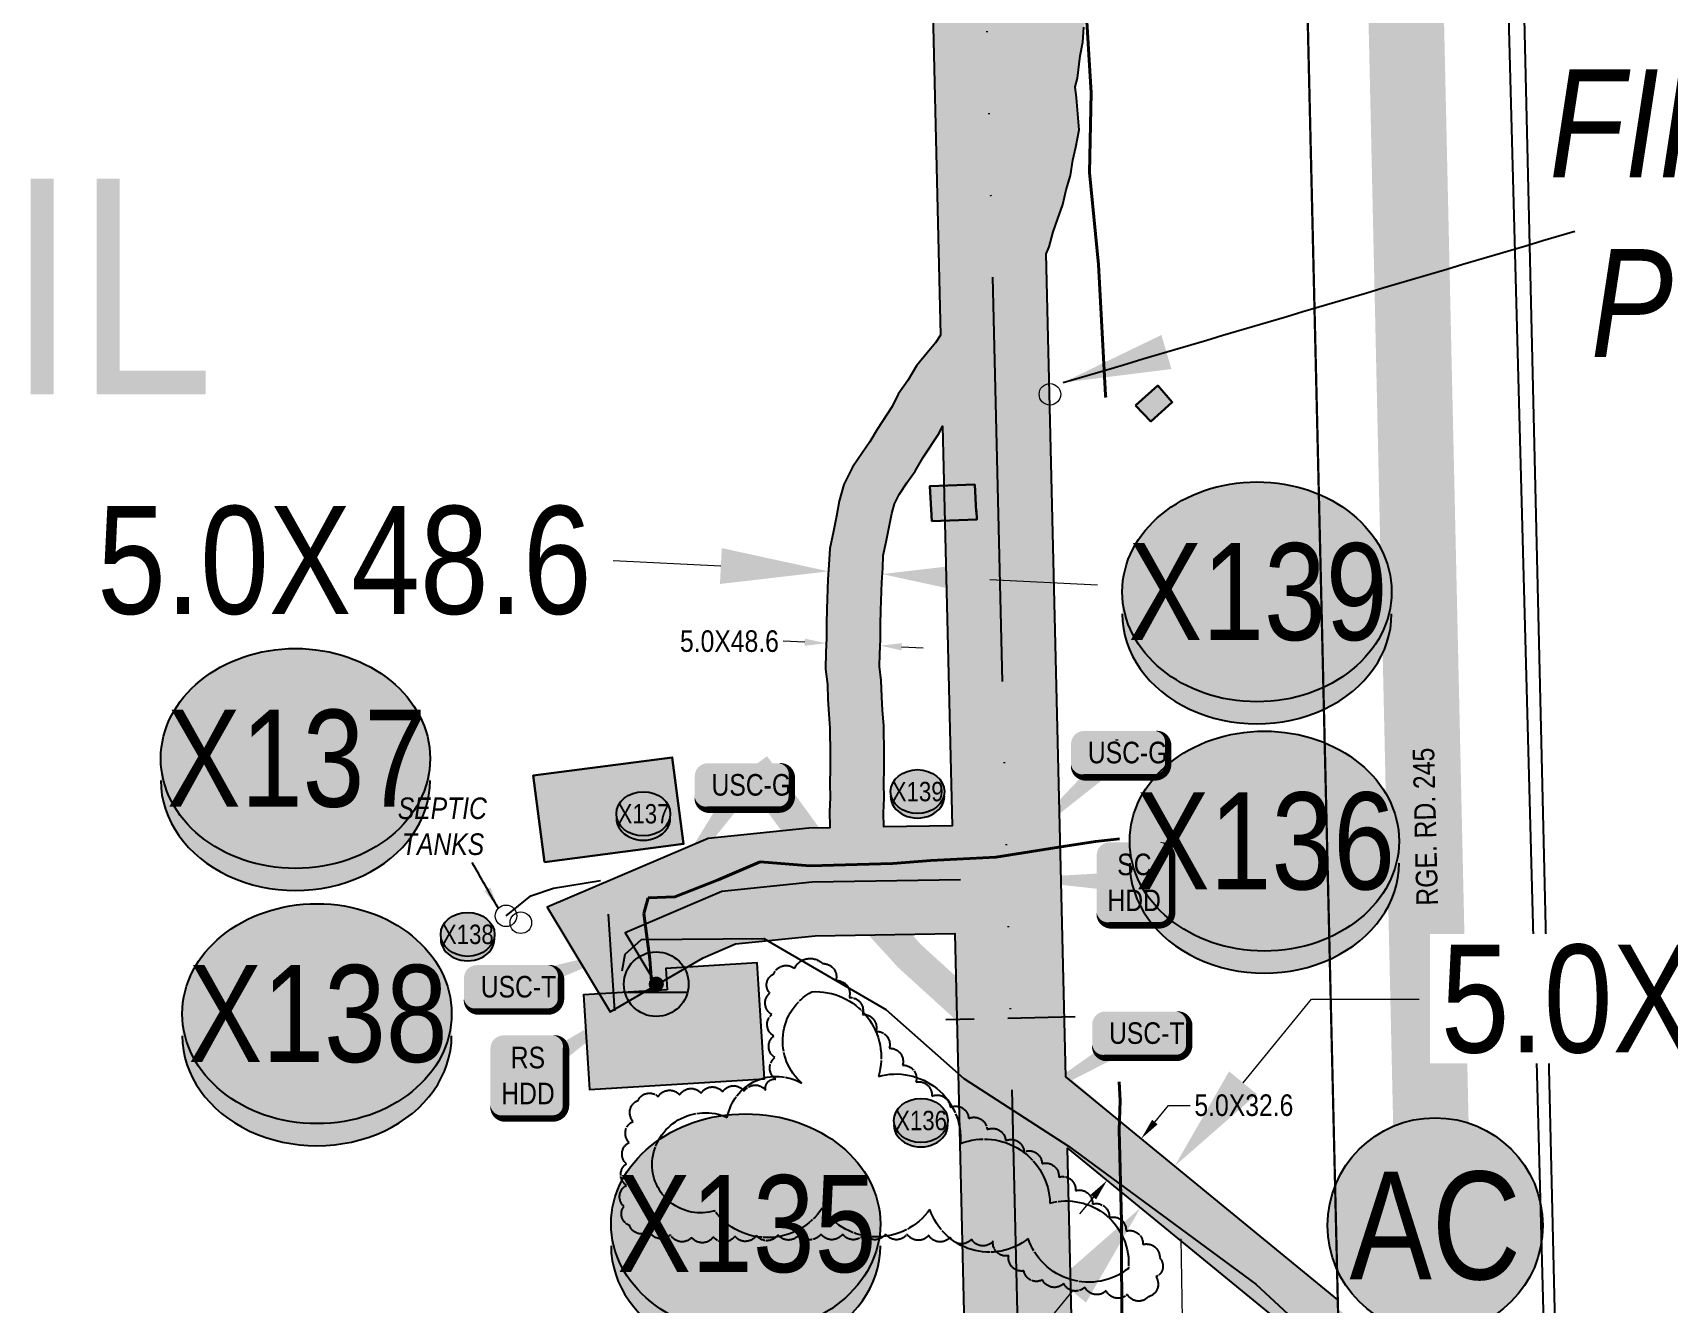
# Model space of a CAD drawing. Extents: x 88833 to 97610, y 5963373 to 5974710.
# Drawn here: x 95436.9 to 95588.6, y 5968183.9 to 5968301.7 of the extents above; entities that cross this region are included whole.
import ezdxf
from ezdxf.enums import TextEntityAlignment as Align

# ---------------------------------------------------------------- set-up
doc = ezdxf.new("R2010")
doc.units = 0
doc.header["$LTSCALE"] = 5
doc.header["$PDSIZE"] = 5
for name, pattern in [('0', [1, 1, 0]), ('COOP2', [10, 5, -1, 0, -1, 0, -1, 0, -1, 0, -1]), ('DASHDOT', [25.4, 12.7, -6.35, 0, -6.35]), ('foc-TIELINE', [1.875, 1.25, -0.625]), ('POWERLINE5', [7.8, 2.4, -0.6, 0.6, -0.6, 0.6, -0.6, 2.4])]:
    doc.linetypes.add(name, pattern=pattern)
doc.layers.get('Defpoints').update_dxf_attribs({"color": 9})
for name, color, linetype, lineweight in [('AS-GENERAL', 48, 'Continuous', 18), ('AS-RECON EXISTING', 151, 'DASHDOT', 40), ('P-APEX RECON-TWS-T', 104, 'Continuous', 9), ('P-APEX RECON-TWS-T-1000', 104, 'Continuous', 9), ('T-TEXT', 48, 'Continuous', 18), ('T-TEXT-1000', 48, 'Continuous', 18)]:
    doc.layers.add(name, color=color, linetype=linetype, lineweight=lineweight)
for name, color, linetype in [('AS-POWER', 104, 'foc-POWER'), ('AS-POWER-EXISTING', 72, 'POWERLINE5'), ('AS-RESIDENCE', 14, 'Continuous'), ('AS-ROADS', 254, 'Continuous'), ('AS-SYMBOL', 7, 'Continuous'), ('AS-SYMBOL-1000', 7, 'Continuous'), ('AS-TELEPHONE', 224, 'foc-TEL'), ('CG-NOTES', 7, 'Continuous'), ('DETAIL-T', 7, 'Continuous'), ('L-ROAD-T-1000', 7, 'Continuous'), ('L-SEC', 7, 'Continuous'), ('L-TITLEDB', 4, 'Continuous'), ('P-APEX RECON PAY ITEMS-1000', 240, 'Continuous'), ('P-APEX RECON-10m BUFFER', 51, 'COOP2'), ('P-APEX RECON-URBAN', 30, 'COOP2'), ('P-APEX RECON-WORK AREA', 104, 'Continuous'), ('P-BUFFER-PURPLE', 187, 'foc-TIELINE'), ('P-CROSSINGS', 250, 'Continuous'), ('P-CROSSINGS-1000', 250, 'Continuous'), ('T-BUSH', 110, '0'), ('T-BUSH-1000', 110, '0')]:
    doc.layers.add(name, color=color, linetype=linetype)
doc.layers.add('AS-STRUCTURE', color=7, linetype='Continuous', lineweight=30, true_color=0x595959)
doc.layers.add('AS-STRUCTURE-H', color=7, linetype='Continuous', true_color=0xa8a8a8)
doc.layers.add('P-APEX RECON-TO BE DRILLED-H', color=7, linetype='Continuous', true_color=0xffafe1)
doc.styles.add('1.8', font='ARIALN.TTF', dxfattribs={"height": 2})
doc.styles.add('175L', font='ARIALN.TTF', dxfattribs={"height": 2})
doc.styles.add('80', font='ARIALN.TTF', dxfattribs={"height": 10})
doc.styles.add('80CG', font='ARIALN.TTF', dxfattribs={"height": 10})
doc.styles.add('80L', font='ARIALN.TTF', dxfattribs={"height": 10})
doc.styles.add('Crossing', font='ARIALN.TTF', dxfattribs={"height": 10})
doc.styles.add('foc-LtypeFont', font='ARIALN.TTF', dxfattribs={"height": 7.35})
doc.linetypes.add('foc-POWER', pattern='A,6,-1,["P",foc-LtypeFont,S=0.2,R=0,X=-0.625,Y=-0.75],-1.24,4', length=12.24)
doc.linetypes.add('foc-TEL', pattern='A,2,-1,["T",foc-LtypeFont,S=0.2,R=0,X=-0.425,Y=-0.75],-1.24,8', length=12.24)
doc.dimstyles.new('Compass 1 000', dxfattribs={"dimtxt": 1.8, "dimasz": 2, "dimexe": 0.2, "dimexo": 0.0625, "dimgap": 0.5, "dimtad": 0, "dimtih": 1, "dimtoh": 1, "dimzin": 0, "dimdsep": 46, "dimtxsty": '1.8', "dimcen": 0.1, "dimse1": 1, "dimse2": 1, "dimclrd": 256, "dimclrt": 256, "dimaunit": 1, "dimadec": 4, "dimazin": 0, "dimtfac": 0.06, "dimtofl": 0, "dimtmove": 0, "dimatfit": 0, "dimfxl": 0.2, "dimtolj": 1, "dimtzin": 0, "dimlwd": -1, "dimarcsym": 0})
doc.dimstyles.new('Compass 5 000', dxfattribs={"dimscale": 5, "dimtxt": 9, "dimasz": 2, "dimexe": 0.2, "dimexo": 0.0625, "dimgap": 0.5, "dimtad": 0, "dimtih": 1, "dimtoh": 1, "dimzin": 0, "dimdsep": 46, "dimtxsty": '80CG', "dimcen": 0.1, "dimse1": 1, "dimse2": 1, "dimclrd": 256, "dimclrt": 256, "dimaunit": 1, "dimadec": 4, "dimazin": 0, "dimtfac": 0.06, "dimtofl": 0, "dimtmove": 0, "dimatfit": 1, "dimfxl": 0.2, "dimtolj": 1, "dimtzin": 0, "dimlwd": -1, "dimarcsym": 0})

# ---------------------------------------------------------------- blocks, each defined once
blk = doc.blocks.new('Access_Point')
h = blk.add_hatch(color=255)
h.dxf.hatch_style = 1
edge = h.paths.add_edge_path()
edge.add_arc((0, 0), 9.99, 0, 360)
at = {"color": 170}
blk.add_circle((0, 0), 9.99, dxfattribs=at)
at = {"color": 170, "style": '175L'}
blk.add_text('AC', height=10, dxfattribs=at).set_placement((0, 0), align=Align.MIDDLE_CENTER)
blk = doc.blocks.new('*D1020')
at = {"layer": 'Defpoints', "color": 0, "transparency": 16777216}
for p in [(95542.82, 5968196.59), (95542.89, 5968196.53), (95539.73, 5968192.67)]:
    blk.add_point(p, dxfattribs=at)
at = {"layer": 'P-APEX RECON-TWS-T', "transparency": 16777216}
for p, q in [((95549.16, 5968204.33), (95555.5, 5968212.06)), ((95555.5, 5968212.06), (95565.5, 5968212.06)), ((95533.31, 5968185), (95526.97, 5968177.26))]:
    blk.add_line(p, q, dxfattribs=at)
for points in [[(95547.87, 5968205.38), (95550.45, 5968203.27), (95542.82, 5968196.59)], [(95532.02, 5968186.05), (95534.6, 5968183.94), (95539.65, 5968192.73)]]:
    blk.add_solid(points, dxfattribs=at)
at = {"layer": 'P-APEX RECON-TWS-T', "transparency": 16777216, "insert": (95590.43, 5968212.06), "char_height": 10, "attachment_point": 5, "style": '80CG', "bg_fill": 3, "box_fill_scale": 1.1, "bg_fill_color": 256, "bg_fill_true_color": 13158600, "bg_fill_transparency": 0}
blk.add_mtext('\\A1;5.0X32.6', dxfattribs=at)
blk = doc.blocks.new('*D1021')
at = {"layer": 'Defpoints', "color": 0, "transparency": 16777216}
for p in [(95543.2, 5968169.84), (95543.28, 5968164.84), (95543.82, 5968164.85)]:
    blk.add_point(p, dxfattribs=at)
at = {"layer": 'P-APEX RECON-TWS-T', "transparency": 16777216}
for p, q in [((95543.58, 5968179.85), (95543.42, 5968189.85)), ((95543.98, 5968154.85), (95544.15, 5968144.86)), ((95544.15, 5968144.86), (95554.15, 5968144.86))]:
    blk.add_line(p, q, dxfattribs=at)
for points in [[(95545.25, 5968179.87), (95541.92, 5968179.82), (95543.74, 5968169.85)], [(95545.65, 5968154.88), (95542.32, 5968154.83), (95543.82, 5968164.85)]]:
    blk.add_solid(points, dxfattribs=at)
at = {"layer": 'P-APEX RECON-TWS-T', "transparency": 16777216, "insert": (95579.08, 5968144.86), "char_height": 10, "attachment_point": 5, "style": '80CG', "bg_fill": 3, "box_fill_scale": 1.1, "bg_fill_color": 256, "bg_fill_true_color": 13158600, "bg_fill_transparency": 0}
blk.add_mtext('\\A1;5.0X24.7', dxfattribs=at)
blk = doc.blocks.new('*D1025')
at = {"layer": 'Defpoints', "color": 0, "transparency": 16777216}
for p in [(95510.51, 5968245.08), (95510.52, 5968245.3), (95515.51, 5968245.07)]:
    blk.add_point(p, dxfattribs=at)
at = {"layer": 'P-APEX RECON-TWS-T-1000', "transparency": 16777216}
for p, q in [((95508.51, 5968245.17), (95506.52, 5968245.26)), ((95517.5, 5968244.75), (95519.5, 5968244.66))]:
    blk.add_line(p, q, dxfattribs=at)
for points in [[(95508.53, 5968245.5), (95508.5, 5968244.84), (95510.51, 5968245.08)], [(95517.52, 5968245.08), (95517.49, 5968244.42), (95515.5, 5968244.85)]]:
    blk.add_solid(points, dxfattribs=at)
at = {"layer": 'P-APEX RECON-TWS-T-1000', "transparency": 16777216, "insert": (95501.53, 5968245.26), "char_height": 2, "attachment_point": 5, "style": '1.8'}
blk.add_mtext('\\A1;5.0X48.6', dxfattribs=at)
blk = doc.blocks.new('*D1026')
at = {"layer": 'Defpoints', "color": 0, "transparency": 16777216}
for p in [(95539.71, 5968199.14), (95539.72, 5968199.14), (95536.54, 5968195.28)]:
    blk.add_point(p, dxfattribs=at)
at = {"layer": 'P-APEX RECON-TWS-T-1000', "transparency": 16777216}
for p, q in [((95540.98, 5968200.68), (95542.25, 5968202.23)), ((95542.25, 5968202.23), (95544.25, 5968202.23)), ((95535.28, 5968193.73), (95534.01, 5968192.18))]:
    blk.add_line(p, q, dxfattribs=at)
for points in [[(95540.73, 5968200.89), (95541.24, 5968200.47), (95539.72, 5968199.14)], [(95535.02, 5968193.94), (95535.54, 5968193.51), (95536.55, 5968195.27)]]:
    blk.add_solid(points, dxfattribs=at)
at = {"layer": 'P-APEX RECON-TWS-T-1000', "transparency": 16777216, "insert": (95549.24, 5968202.23), "char_height": 2, "attachment_point": 5, "style": '1.8'}
blk.add_mtext('\\A1;5.0X32.6', dxfattribs=at)
blk = doc.blocks.new('RISER')
h = blk.add_hatch(color=255)
h.dxf.hatch_style = 1
edge = h.paths.add_edge_path()
edge.add_arc((0, 0), 0.7, 0, 360)
blk.add_hatch(color=13).paths.add_polyline_path([(0.581, -0.15), (-0.581, -0.15, 0.774597)])
at = {"color": 13}
blk.add_line((-0.581, -0.15), (0.581, -0.15), dxfattribs=at)
blk.add_circle((0, 0), 0.6, dxfattribs=at)
blk = doc.blocks.new('*U1030')
at = {"true_color": 0xffffa8}
h = blk.add_hatch(color=51, dxfattribs=at)
edge = h.paths.add_edge_path()
edge.add_line((-11.5, -20), (11.5, -20))
edge.add_arc((11.5, -14), 6, 270, 360)
edge.add_line((17.5, -14), (17.5, 12.5))
edge.add_arc((11.5, 12.5), 6, 0, 90)
edge.add_line((11.5, 18.5), (-11.5, 18.5))
edge.add_arc((-11.5, 12.5), 6, 90, 180)
edge.add_line((-17.5, 12.5), (-17.5, -14))
edge.add_arc((-11.5, -14), 6, 180, 270)
at = {"color": 240, "flags": 128}
for points in [[(56.77, 39.21, 0, 10, 0), (0, 0, 5, 5, 0)], [(-10.61, 7.54, 0, 10, 0), (0, 0, 5, 5, 0)]]:
    blk.add_lwpolyline(points, format="xyseb", dxfattribs=at)
blk.add_lwpolyline([(-11.5, -20, 3, 3, 0), (11.5, -20, 3, 3, 0.414214), (17.5, -14, 3, 3, 0), (17.5, 12.5, 3, 0, 0.414214), (11.5, 18.5, 0, 0, 0), (-11.5, 18.5, 0, 0, 0.414214), (-17.5, 12.5, 0, 0, 0), (-17.5, -14, 0, 3, 0.414214)], format="xyseb", close=True, dxfattribs=at)
at = {"color": 4, "style": '80'}
blk.add_attdef('OTHER_001', (-14.7, -5), '', height=10, dxfattribs=at)
blk = doc.blocks.new('*U1031')
at = {"true_color": 0xffffa8}
h = blk.add_hatch(color=51, dxfattribs=at)
edge = h.paths.add_edge_path()
edge.add_line((-16.5, -11.5), (16.5, -11.5))
edge.add_arc((16.5, -5.5), 6, 270, 360)
edge.add_line((22.5, -5.5), (22.5, 4))
edge.add_arc((16.5, 4), 6, 0, 90)
edge.add_line((16.5, 10), (-16.5, 10))
edge.add_arc((-16.5, 4), 6, 90, 180)
edge.add_line((-22.5, 4), (-22.5, -5.5))
edge.add_arc((-16.5, -5.5), 6, 180, 270)
at = {"color": 240, "flags": 128}
blk.add_lwpolyline([(-16.5, -11.5, 3, 3, 0), (16.5, -11.5, 3, 3, 0.414214), (22.5, -5.5, 3, 3, 0), (22.5, 4, 3, 0, 0.414214), (16.5, 10, 0, 0, 0), (-16.5, 10, 0, 0, 0.414214), (-22.5, 4, 0, 0, 0), (-22.5, -5.5, 0, 3, 0.414214)], format="xyseb", close=True, dxfattribs=at)
for points in [[(-45.45, -64.54, 0, 10, 0), (0, 0, 5, 5, 0)], [(-1, -11.44, 0, 10, 0), (0, 0, 5, 5, 0)]]:
    blk.add_lwpolyline(points, format="xyseb", dxfattribs=at)
at = {"color": 4, "style": '80'}
blk.add_attdef('OTHER_001', (-14.7, -5), '', height=10, dxfattribs=at)
blk = doc.blocks.new('*U1032')
at = {"true_color": 0xffffa8}
h = blk.add_hatch(color=51, dxfattribs=at)
edge = h.paths.add_edge_path()
edge.add_line((-16.5, -11.5), (16.5, -11.5))
edge.add_arc((16.5, -5.5), 6, 270, 360)
edge.add_line((22.5, -5.5), (22.5, 4))
edge.add_arc((16.5, 4), 6, 0, 90)
edge.add_line((16.5, 10), (-16.5, 10))
edge.add_arc((-16.5, 4), 6, 90, 180)
edge.add_line((-22.5, 4), (-22.5, -5.5))
edge.add_arc((-16.5, -5.5), 6, 180, 270)
at = {"color": 240, "flags": 128}
for points in [[(56.22, 18.6, 0, 10, 0), (0, 0, 5, 5, 0)], [(-1, -11.44, 0, 10, 0), (0, 0, 5, 5, 0)]]:
    blk.add_lwpolyline(points, format="xyseb", dxfattribs=at)
blk.add_lwpolyline([(-16.5, -11.5, 3, 3, 0), (16.5, -11.5, 3, 3, 0.414214), (22.5, -5.5, 3, 3, 0), (22.5, 4, 3, 0, 0.414214), (16.5, 10, 0, 0, 0), (-16.5, 10, 0, 0, 0.414214), (-22.5, 4, 0, 0, 0), (-22.5, -5.5, 0, 3, 0.414214)], format="xyseb", close=True, dxfattribs=at)
at = {"color": 4, "style": '80'}
blk.add_attdef('OTHER_001', (-14.7, -5), '', height=10, dxfattribs=at)
blk = doc.blocks.new('*U1033')
at = {"true_color": 0xffffa8}
h = blk.add_hatch(color=51, dxfattribs=at)
edge = h.paths.add_edge_path()
edge.add_line((-16.5, -11.5), (16.5, -11.5))
edge.add_arc((16.5, -5.5), 6, 270, 360)
edge.add_line((22.5, -5.5), (22.5, 4))
edge.add_arc((16.5, 4), 6, 0, 90)
edge.add_line((16.5, 10), (-16.5, 10))
edge.add_arc((-16.5, 4), 6, 90, 180)
edge.add_line((-22.5, 4), (-22.5, -5.5))
edge.add_arc((-16.5, -5.5), 6, 180, 270)
at = {"color": 240, "flags": 128}
blk.add_lwpolyline([(-16.5, -11.5, 3, 3, 0), (16.5, -11.5, 3, 3, 0.414214), (22.5, -5.5, 3, 3, 0), (22.5, 4, 3, 0, 0.414214), (16.5, 10, 0, 0, 0), (-16.5, 10, 0, 0, 0.414214), (-22.5, 4, 0, 0, 0), (-22.5, -5.5, 0, 3, 0.414214)], format="xyseb", close=True, dxfattribs=at)
for points in [[(-52.31, -47.67, 0, 10, 0), (0, 0, 5, 5, 0)], [(-1, -11.44, 0, 10, 0), (0, 0, 5, 5, 0)]]:
    blk.add_lwpolyline(points, format="xyseb", dxfattribs=at)
at = {"color": 4, "style": '80'}
blk.add_attdef('OTHER_001', (-14.7, -5), '', height=10, dxfattribs=at)
blk = doc.blocks.new('*U1034')
at = {"true_color": 0xffffa8}
h = blk.add_hatch(color=51, dxfattribs=at)
edge = h.paths.add_edge_path()
edge.add_line((-11.5, -20), (11.5, -20))
edge.add_arc((11.5, -14), 6, 270, 360)
edge.add_line((17.5, -14), (17.5, 12.5))
edge.add_arc((11.5, 12.5), 6, 0, 90)
edge.add_line((11.5, 18.5), (-11.5, 18.5))
edge.add_arc((-11.5, 12.5), 6, 90, 180)
edge.add_line((-17.5, 12.5), (-17.5, -14))
edge.add_arc((-11.5, -14), 6, 180, 270)
at = {"color": 240, "flags": 128}
blk.add_lwpolyline([(-11.5, -20, 3, 3, 0), (11.5, -20, 3, 3, 0.414214), (17.5, -14, 3, 3, 0), (17.5, 12.5, 3, 0, 0.414214), (11.5, 18.5, 0, 0, 0), (-11.5, 18.5, 0, 0, 0.414214), (-17.5, 12.5, 0, 0, 0), (-17.5, -14, 0, 3, 0.414214)], format="xyseb", close=True, dxfattribs=at)
for points in [[(-58.96, 1.6, 0, 10, 0), (0, 0, 5, 5, 0)], [(-1, -11.44, 0, 10, 0), (0, 0, 5, 5, 0)]]:
    blk.add_lwpolyline(points, format="xyseb", dxfattribs=at)
at = {"color": 4, "style": '80'}
blk.add_attdef('OTHER_001', (-14.7, -5), '', height=10, dxfattribs=at)
blk = doc.blocks.new('*U1035')
at = {"true_color": 0xffffa8}
h = blk.add_hatch(color=51, dxfattribs=at)
edge = h.paths.add_edge_path()
edge.add_line((-16.5, -11.5), (16.5, -11.5))
edge.add_arc((16.5, -5.5), 6, 270, 360)
edge.add_line((22.5, -5.5), (22.5, 4))
edge.add_arc((16.5, 4), 6, 0, 90)
edge.add_line((16.5, 10), (-16.5, 10))
edge.add_arc((-16.5, 4), 6, 90, 180)
edge.add_line((-22.5, 4), (-22.5, -5.5))
edge.add_arc((-16.5, -5.5), 6, 180, 270)
at = {"color": 240, "flags": 128}
blk.add_lwpolyline([(-16.5, -11.5, 3, 3, 0), (16.5, -11.5, 3, 3, 0.414214), (22.5, -5.5, 3, 3, 0), (22.5, 4, 3, 0, 0.414214), (16.5, 10, 0, 0, 0), (-16.5, 10, 0, 0, 0.414214), (-22.5, 4, 0, 0, 0), (-22.5, -5.5, 0, 3, 0.414214)], format="xyseb", close=True, dxfattribs=at)
for points in [[(-59.31, -35.75, 0, 10, 0), (0, 0, 5, 5, 0)], [(-1, -11.44, 0, 10, 0), (0, 0, 5, 5, 0)]]:
    blk.add_lwpolyline(points, format="xyseb", dxfattribs=at)
at = {"color": 4, "style": '80'}
blk.add_attdef('OTHER_001', (-14.7, -5), '', height=10, dxfattribs=at)
blk = doc.blocks.new('*D1037')
at = {"layer": 'Defpoints', "color": 0, "transparency": 16777216}
for p in [(95510.72, 5968251.74), (95510.72, 5968251.74), (95515.7, 5968251.49)]:
    blk.add_point(p, dxfattribs=at)
at = {"layer": 'P-APEX RECON-TWS-T', "transparency": 16777216}
for p, q in [((95500.74, 5968252.23), (95490.75, 5968252.73)), ((95525.69, 5968250.99), (95535.68, 5968250.5))]:
    blk.add_line(p, q, dxfattribs=at)
for points in [[(95500.82, 5968253.9), (95500.65, 5968250.57), (95510.72, 5968251.74)], [(95525.77, 5968252.66), (95525.61, 5968249.33), (95515.7, 5968251.49)]]:
    blk.add_solid(points, dxfattribs=at)
at = {"layer": 'P-APEX RECON-TWS-T', "transparency": 16777216, "insert": (95465.82, 5968252.73), "char_height": 10, "attachment_point": 5, "style": '80CG'}
blk.add_mtext('\\A1;5.0X48.6', dxfattribs=at)
blk = doc.blocks.new('xing2')
h = blk.add_hatch(color=50)
h.dxf.hatch_style = 1
edge = h.paths.add_edge_path()
edge.add_ellipse((0, 0), major_axis=(-12.5, 0), ratio=0.816297, start_angle=0, end_angle=360)
h = blk.add_hatch(color=250)
h.dxf.hatch_style = 1
edge = h.paths.add_edge_path()
edge.add_ellipse((0, -2.05), major_axis=(-12.5, 0), ratio=0.816297, start_angle=0, end_angle=180)
edge.add_line((12.5, -2.05), (12.5, 0))
edge.add_ellipse((0, 0), major_axis=(-12.5, 0), ratio=0.816297, start_angle=0, end_angle=180, ccw=False)
edge.add_line((-12.5, 0), (-12.5, -2.05))
at = {"color": 250}
blk.add_ellipse((0, 0), major_axis=(-12.5, 0), ratio=0.816297, dxfattribs=at)
blk.add_ellipse((0, -2.05), major_axis=(-12.5, 0), ratio=0.816297, start_param=0, end_param=3.141593, dxfattribs=at)
at = {"color": 250, "style": 'Crossing'}
blk.add_attdef('CROSSING', text='', height=9, dxfattribs=at).set_placement((0.09, 0.02), align=Align.MIDDLE_CENTER)
at = {"color": 250, "style": 'Crossing', "flags": 1}
for tag, p in [('OWNER', (0.09, -12.49)), ('DESCRIPTION', (0.09, -25.77)), ('LOCATION', (0.09, -39.3)), ('DWG_REF', (0.09, -52.84))]:
    blk.add_attdef(tag, text='', height=9, dxfattribs=at).set_placement(p, align=Align.MIDDLE_CENTER)

msp = doc.modelspace()

# ---------------------------------------------------------------- hatches: boundary and pattern name
at = {"layer": 'AS-STRUCTURE-H'}
h = msp.add_hatch(color=256, dxfattribs=at)
h.dxf.hatch_style = 1
h.paths.add_polyline_path([(95539.188, 5968267.121), (95540.618, 5968265.652), (95542.599, 5968267.437), (95541.254, 5968268.962), (95539.229, 5968267.167)])
h = msp.add_hatch(color=256, dxfattribs=at)
h.dxf.hatch_style = 1
h.paths.add_polyline_path([(95524.425, 5968257.265), (95524.281, 5968259.781), (95520.105, 5968259.638), (95520.31, 5968256.406), (95524.488, 5968256.552), (95524.455, 5968257.342)])
h = msp.add_hatch(color=256, dxfattribs=at)
h.dxf.hatch_style = 1
h.paths.add_polyline_path([(95484.374, 5968224.777), (95483.324, 5968232.807), (95496.233, 5968234.496), (95497.283, 5968226.466)])
h = msp.add_hatch(color=256, dxfattribs=at)
h.dxf.hatch_style = 1
h.paths.add_polyline_path([(95495.754, 5968212.945), (95488.002, 5968212.467), (95488.543, 5968203.685), (95504.77, 5968204.685), (95504.229, 5968213.467), (95504.108, 5968215.431), (95495.633, 5968214.909)])
at = {"layer": 'P-APEX RECON-10m BUFFER', "transparency": 33554687}
h = msp.add_hatch(color=256, dxfattribs=at)
h.dxf.hatch_style = 1
h.paths.add_polyline_path([(95519.054, 5968359.473), (95521.099, 5968273.649), (95520.628, 5968272.945), (95519.864, 5968272.003), (95518.873, 5968270.787), (95518.061, 5968269.442), (95517.193, 5968268.169), (95516.632, 5968267.042), (95515.223, 5968264.907), (95514.539, 5968263.738), (95513.862, 5968262.765), (95512.94, 5968261.394), (95512.148, 5968259.789), (95511.718, 5968258.24), (95511.449, 5968256.845), (95511.172, 5968255.477), (95510.83, 5968253.859), (95510.755, 5968252.339), (95510.662, 5968250.993), (95510.567, 5968248.28), (95510.534, 5968246.864), (95510.535, 5968245.548), (95510.474, 5968244.245), (95510.446, 5968242.676), (95510.619, 5968241.246), (95510.662, 5968239.896), (95510.74, 5968238.508), (95510.842, 5968237.211), (95510.883, 5968234.756), (95510.872, 5968233.46), (95510.848, 5968232.066), (95510.883, 5968230.766), (95510.822, 5968229.434), (95510.837, 5968228.081), (95510.834, 5968227.973), (95508.893, 5968227.942), (95499.564, 5968226.979), (95484.63, 5968220.594), (95490.46, 5968210.892), (95499.098, 5968215.913), (95502.099, 5968217.196), (95509.488, 5968217.959), (95522.421, 5968218.166), (95523.816, 5968159.642), (95518.821, 5968159.524), (95519.291, 5968139.545), (95524.288, 5968139.663), (95525.084, 5968105.85), (95518.628, 5968088.09), (95523.323, 5968086.383), (95513.022, 5968058.043), (95501.564, 5968053.227), (95509.306, 5968034.804), (95513.912, 5968036.74), (95530.629, 5967996.962), (95531.064, 5967978.489), (95526.037, 5967978.343), (95526.618, 5967958.367), (95531.534, 5967958.509), (95531.554, 5967957.653), (95541.542, 5967957.923), (95541.522, 5967958.799), (95546.644, 5967958.948), (95546.063, 5967978.925), (95541.052, 5967978.779), (95540.574, 5967999.089), (95523.124, 5968040.611), (95527.729, 5968042.547), (95522.524, 5968054.934), (95532.714, 5968082.97), (95537.41, 5968081.263), (95544.237, 5968100.045), (95535.137, 5968103.352), (95534.277, 5968139.898), (95539.27, 5968140.016), (95538.799, 5968159.994), (95533.805, 5968159.877), (95533.69, 5968164.69), (95558.397, 5968165.088), (95558.28, 5968170.083), (95533.571, 5968169.685), (95532.89, 5968198.273), (95558.103, 5968177.599), (95557.948, 5968184.187), (95532.733, 5968204.862), (95530.915, 5968281.175), (95531.192, 5968281.83), (95531.556, 5968283.209), (95531.965, 5968284.354), (95532.446, 5968285.751), (95532.774, 5968287.113), (95533.147, 5968288.45), (95533.375, 5968289.865), (95533.667, 5968291.078), (95533.973, 5968292.671), (95533.731, 5968295.638), (95533.591, 5968296.679), (95533.795, 5968297.474), (95534.044, 5968299.546), (95534.294, 5968300.804), (95534.411, 5968302.197), (95534.627, 5968303.39), (95534.842, 5968304.839), (95534.899, 5968306.175), (95534.987, 5968307.315), (95535.096, 5968308.066), (95536.079, 5968310.163), (95536.663, 5968311.601), (95536.967, 5968313.053), (95537.245, 5968314.554), (95537.347, 5968316.198), (95537.325, 5968317.658), (95537.253, 5968318.934), (95537.272, 5968320.208), (95537.208, 5968321.393), (95537.303, 5968323.828), (95537.329, 5968325.109), (95537.395, 5968326.405), (95537.473, 5968327.679), (95537.607, 5968328.913), (95537.732, 5968330.198), (95537.901, 5968331.405), (95538.067, 5968332.785), (95538.134, 5968334.117), (95538.224, 5968335.372), (95538.312, 5968336.79), (95538.295, 5968339.562), (95538.075, 5968341.164), (95537.806, 5968342.495), (95537.666, 5968343.63), (95537.457, 5968344.885), (95537.256, 5968346.294), (95536.832, 5968347.719), (95536.323, 5968349.115), (95535.767, 5968350.206), (95535.502, 5968351.052), (95535.257, 5968352.033), (95535.067, 5968352.994), (95534.741, 5968355.476), (95534.473, 5968356.671), (95534.156, 5968358.02), (95533.383, 5968359.86), (95519.054, 5968359.473)])
h.paths.add_polyline_path([(95515.819, 5968229.346), (95515.883, 5968230.72), (95515.845, 5968232.09), (95515.868, 5968233.395), (95515.879, 5968234.777), (95515.835, 5968237.449), (95515.725, 5968238.843), (95515.654, 5968240.115), (95515.606, 5968241.626), (95515.448, 5968242.933), (95515.468, 5968244.084), (95515.531, 5968245.432), (95515.53, 5968246.807), (95515.561, 5968248.135), (95515.652, 5968250.733), (95515.742, 5968252.043), (95515.801, 5968253.215), (95516.064, 5968254.466), (95516.35, 5968255.876), (95516.586, 5968257.097), (95516.836, 5968258), (95517.272, 5968258.882), (95517.986, 5968259.944), (95518.753, 5968261.046), (95519.467, 5968262.268), (95520.969, 5968264.543), (95521.3, 5968265.209), (95522.183, 5968228.156), (95515.834, 5968228.054)], flags=16)
h.paths.add_polyline_path([(95530.242, 5968309.404), (95529.104, 5968357.146), (95529.389, 5968356.47), (95529.604, 5968355.553), (95529.817, 5968354.603), (95530.134, 5968352.184), (95530.379, 5968350.943), (95530.69, 5968349.699), (95531.125, 5968348.311), (95531.734, 5968347.117), (95532.087, 5968346.149), (95532.362, 5968345.224), (95532.519, 5968344.124), (95532.72, 5968342.913), (95532.871, 5968341.693), (95533.147, 5968340.327), (95533.301, 5968339.204), (95533.315, 5968336.93), (95533.239, 5968335.707), (95533.147, 5968334.422), (95533.086, 5968333.209), (95532.946, 5968332.048), (95532.77, 5968330.786), (95532.637, 5968329.425), (95532.494, 5968328.102), (95532.406, 5968326.686), (95532.335, 5968325.286), (95532.309, 5968323.974), (95532.207, 5968321.357), (95532.274, 5968320.112), (95532.255, 5968318.831), (95532.331, 5968317.48), (95532.348, 5968316.315), (95532.277, 5968315.165), (95532.065, 5968314.019), (95531.866, 5968313.065), (95531.499, 5968312.165), (95530.258, 5968309.516)], flags=16)
at = {"layer": 'P-APEX RECON-TO BE DRILLED-H', "transparency": 33554687}
h = msp.add_hatch(color=256, dxfattribs=at)
h.dxf.hatch_style = 1
h.paths.add_polyline_path([(95533.943, 5968154.092), (95523.953, 5968153.854), (95522.421, 5968218.166), (95509.488, 5968217.959), (95502.099, 5968217.196), (95499.098, 5968215.913), (95490.46, 5968210.892), (95484.63, 5968220.594), (95499.564, 5968226.979), (95508.893, 5968227.942), (95510.834, 5968227.973), (95522.183, 5968228.156), (95521.3, 5968265.209), (95521.099, 5968273.649), (95519.054, 5968359.473), (95518.332, 5968389.415), (95600.393, 5968391.511), (95600.52, 5968386.516), (95600.648, 5968381.522), (95528.562, 5968379.681), (95530.242, 5968309.404), (95530.915, 5968281.175), (95532.733, 5968204.862)])

# ---------------------------------------------------------------- linework, layer by layer
at = {"layer": 'AS-GENERAL'}
for centre in [(95531.25, 5968268.16, 706.804), (95480.81, 5968219.8, 703.439), (95482.18, 5968219.16, 703.472)]:
    msp.add_circle(centre, 0.999, dxfattribs=at)
at = {"layer": 'AS-POWER', "flags": 128}
msp.add_lwpolyline([(95577.218, 5968176.262), (95572.316, 5968358.613), (95569.806, 5968464.098), (95565.819, 5968676.508)], dxfattribs=at)
at = {"layer": 'AS-POWER-EXISTING', "flags": 128}
for points in [[(95480.811, 5968219.804), (95483.122, 5968221.651), (95485.204, 5968222.356), (95489.586, 5968223.084)], [(95490.902, 5968210.983), (95490.303, 5968219.95)]]:
    msp.add_lwpolyline(points, dxfattribs=at)
at = {"layer": 'AS-RECON EXISTING', "flags": 128}
for points in [[(96443.231, 5969962.04), (96378.895, 5969960.67), (95707.631, 5969946.367), (95683.108, 5969945.845), (95666.958, 5969945.501), (95658.251, 5969944.742), (95647.182, 5969944.051), (95634.907, 5969943.889), (95629.932, 5969943.351), (95625.924, 5969942.977), (95623.874, 5969943.133), (95610.951, 5969942.137), (95606.494, 5969942.055), (95597.206, 5969941.361), (95592.419, 5969940.827), (95580.672, 5969940.54), (95576.622, 5969940.421), (95573.364, 5969940.276), (95571.15, 5969939.985), (95567.82, 5969938.808), (95564.052, 5969935.119), (95562.621, 5969932.773), (95561.948, 5969930.363), (95561.786, 5969924.135), (95562.173, 5969914.174), (95562.187, 5969910.496), (95562.128, 5969907.098), (95562.34, 5969894.745), (95562.727, 5969872.318), (95563.018, 5969855.539), (95563.393, 5969834.961), (95563.732, 5969814.918), (95564.05, 5969799.824), (95564.621, 5969772.164), (95565.486, 5969741.995), (95565.922, 5969719.566), (95566.294, 5969699.871), (95567.014, 5969677.875), (95567.767, 5969657.561), (95568.862, 5969632.244), (95569.81, 5969604.099), (95570.425, 5969587.062), (95570.799, 5969574.212), (95571.068, 5969561.331), (95571.191, 5969537.163), (95571.503, 5969524.172), (95571.828, 5969497.671), (95572.272, 5969469.861), (95572.704, 5969437.183), (95573.03, 5969414.452), (95573.181, 5969384.734), (95573.859, 5969349.801), (95575.282, 5969300.739), (95575.992, 5969282.024), (95576.658, 5969258.38), (95577.212, 5969217.497), (95577.689, 5969197.756), (95578.024, 5969182.103), (95578.109, 5969161.018), (95578.591, 5969154.257), (95578.847, 5969148.568), (95579.133, 5969138.78), (95579.419, 5969121.553), (95580.01, 5969083.4), (95580.375, 5969053.719), (95579.931, 5969040.2), (95580.237, 5969024.39), (95580.838, 5969000.326), (95581.404, 5968967.597), (95582.388, 5968942.039), (95582.655, 5968929.362), (95582.743, 5968906.108), (95583.341, 5968880.99), (95584, 5968866.921), (95584.554, 5968845.975), (95585.091, 5968823.058), (95585.121, 5968804.219), (95585.483, 5968783.866), (95585.925, 5968760.369), (95586.09, 5968745.186), (95586.39, 5968716.821), (95585.999, 5968711.113), (95585.791, 5968708.027), (95586.103, 5968701.286), (95586.188, 5968696.666), (95586.746, 5968692.135), (95587.284, 5968688.19), (95587.292, 5968683.349), (95587.254, 5968676.978), (95587.528, 5968665.2), (95587.938, 5968649.758), (95588.371, 5968641.169), (95588.51, 5968629.919), (95587.839, 5968625.769), (95587.73, 5968613.701), (95586.777, 5968600.947), (95587.476, 5968592.711), (95588.45, 5968588.175), (95589.865, 5968579.125), (95590.257, 5968570.24), (95590.053, 5968555.368), (95590.802, 5968547.414), (95591.537, 5968527.404), (95591.965, 5968513.35), (95592.564, 5968490.741), (95593.309, 5968474.151), (95593.292, 5968474.05), (95593.593, 5968452.621), (95594.035, 5968438.563), (95594.692, 5968420.184), (95594.888, 5968411.14), (95594.735, 5968404.051), (95594.875, 5968392.117), (95595.06, 5968384.28), (95595.074, 5968378.717), (95595.199, 5968377.133), (95594.833, 5968368.585), (95593.721, 5968365.84), (95592.395, 5968364.57), (95586.192, 5968364.109), (95580.61, 5968363.412), (95577.442, 5968363.317), (95568.115, 5968364.39), (95548.704, 5968363.799), (95541.992, 5968364.193), (95538.89, 5968363.974), (95536.295, 5968361.846), (95534.018, 5968354.694), (95533.673, 5968349.216), (95534.033, 5968341.479), (95534.225, 5968334.587), (95533.955, 5968326.028), (95534.099, 5968312.181), (95535.078, 5968296.101), (95534.917, 5968288.722), (95535.746, 5968280.188), (95536.421, 5968268.07), (95536.492, 5968259.798), (95536.905, 5968254.266), (95537.189, 5968242.486), (95537.484, 5968235.142), (95537.802, 5968230.114), (95536.6, 5968221.218), (95537.774, 5968202.662), (95537.671, 5968199.92), (95537.905, 5968191.456), (95537.951, 5968174.37), (95537.788, 5968167.173), (95538.028, 5968155.609), (95538.359, 5968142.728), (95538.507, 5968128.389), (95540.179, 5968117.499), (95539.942, 5968108.001), (95540.029, 5968097.506), (95540.28, 5968086.963), (95540.159, 5968074.889), (95541.054, 5968063.437), (95541.385, 5968051.46), (95541.598, 5968036.652), (95541.979, 5968021.67), (95542.146, 5968006.581), (95542.625, 5967991.489), (95542.931, 5967982.32), (95543.16, 5967973.791), (95543.039, 5967970.532), (95543.193, 5967968.874)], [(95494.359, 5968212.885), (95494.148, 5968215.788), (95493.585, 5968220.029), (95493.979, 5968221.475), (95496.472, 5968221.569), (95500.49, 5968223.129), (95504.388, 5968224.809), (95508.987, 5968224.432), (95516.697, 5968224.65), (95520.217, 5968224.94), (95526.233, 5968225.249), (95532.667, 5968226.27), (95535.479, 5968226.685), (95537.709, 5968226.945)]]:
    msp.add_lwpolyline(points, dxfattribs=at)
at = {"layer": 'AS-RESIDENCE'}
msp.add_lwpolyline([(95495.754, 5968212.945), (95488.002, 5968212.467), (95488.543, 5968203.685), (95504.77, 5968204.685), (95504.229, 5968213.467), (95504.108, 5968215.431), (95495.633, 5968214.909)], close=True, dxfattribs=at)
at = {"layer": 'AS-ROADS', "flags": 128}
for points, const_width in [([(95670.906, 5963393.096), (95651.052, 5964316.405), (95634.466, 5965117.395), (95616.088, 5965910.258), (95601.476, 5966746.266), (95571.822, 5967965.841), (95524.575, 5970082.852)], 7), ([(95503.811, 5968233.72), (95510.428, 5968224.627), (95518.249, 5968216.059), (95528.94, 5968206.338), (95551.736, 5968186.999), (95560.91, 5968178.733), (95564.896, 5968177.455)], 2.998)]:
    msp.add_lwpolyline(points, dxfattribs=dict(at, const_width=const_width))
at = {"layer": 'AS-STRUCTURE'}
for points in [[(95539.188, 5968267.121), (95540.618, 5968265.652), (95542.599, 5968267.437), (95541.254, 5968268.962), (95539.229, 5968267.167)], [(95524.425, 5968257.265), (95524.281, 5968259.781), (95520.105, 5968259.638), (95520.31, 5968256.406), (95524.488, 5968256.552), (95524.455, 5968257.342)], [(95484.374, 5968224.777), (95483.324, 5968232.807), (95496.233, 5968234.496), (95497.283, 5968226.466)]]:
    msp.add_lwpolyline(points, close=True, dxfattribs=at)
at = {"layer": 'AS-TELEPHONE', "flags": 128}
msp.add_lwpolyline([(95491.584, 5968214.692), (95491.85, 5968216.245), (95493.386, 5968217.613), (95504.724, 5968217.706), (95516.025, 5968211.102), (95523.261, 5968204.72), (95532.971, 5968198.439), (95550.349, 5968185.663), (95556.75, 5968179.73), (95562.656, 5968173.332), (95564.36, 5968170.106), (95565.751, 5968166.508), (95566.296, 5968162.286)], dxfattribs=at)
at = {"layer": 'L-SEC', "flags": 128}
for points in [[(95572.702, 5967556.687), (95553.805, 5968360.41)], [(95592.8, 5967557.16), (95573.903, 5968360.883)]]:
    msp.add_lwpolyline(points, dxfattribs=at)
at = {"layer": 'L-TITLEDB', "flags": 128}
msp.add_lwpolyline([(94758.122, 5967936.786), (94749.105, 5968338.719), (95553.805, 5968360.41), (95563.254, 5967958.509), (94758.122, 5967936.786)], close=True, dxfattribs=at)
at = {"layer": 'P-APEX RECON-URBAN', "ltscale": 1.5, "flags": 128}
msp.add_lwpolyline([(95494.743, 5968213.466), (95491.865, 5968218.254), (95500.831, 5968222.087), (95509.191, 5968222.95), (95527.298, 5968223.241)], dxfattribs=at)
at = {"layer": 'P-APEX RECON-WORK AREA'}
msp.add_lwpolyline([(95519.054, 5968359.473), (95521.099, 5968273.649), (95520.628, 5968272.945), (95519.864, 5968272.003), (95518.873, 5968270.787), (95518.061, 5968269.442), (95517.193, 5968268.169), (95516.632, 5968267.042), (95515.223, 5968264.907), (95514.539, 5968263.738), (95513.862, 5968262.765), (95512.94, 5968261.394), (95512.148, 5968259.789), (95511.718, 5968258.24), (95511.449, 5968256.845), (95511.172, 5968255.477), (95510.83, 5968253.859), (95510.755, 5968252.339), (95510.662, 5968250.993), (95510.567, 5968248.28), (95510.534, 5968246.864), (95510.535, 5968245.548), (95510.474, 5968244.245), (95510.446, 5968242.676), (95510.619, 5968241.246), (95510.662, 5968239.896), (95510.74, 5968238.508), (95510.842, 5968237.211), (95510.883, 5968234.756), (95510.872, 5968233.46), (95510.848, 5968232.066), (95510.883, 5968230.766), (95510.822, 5968229.434), (95510.837, 5968228.081), (95510.834, 5968227.973), (95508.893, 5968227.942), (95499.564, 5968226.979), (95484.63, 5968220.594), (95490.46, 5968210.892), (95499.098, 5968215.913), (95502.099, 5968217.196), (95509.488, 5968217.959), (95522.421, 5968218.166), (95523.816, 5968159.642)], dxfattribs=at)
msp.add_lwpolyline([(95515.819, 5968229.346), (95515.883, 5968230.72), (95515.845, 5968232.09), (95515.868, 5968233.395), (95515.879, 5968234.777), (95515.835, 5968237.449), (95515.725, 5968238.843), (95515.654, 5968240.115), (95515.606, 5968241.626), (95515.448, 5968242.933), (95515.468, 5968244.084), (95515.531, 5968245.432), (95515.53, 5968246.807), (95515.561, 5968248.135), (95515.652, 5968250.733), (95515.742, 5968252.043), (95515.801, 5968253.215), (95516.064, 5968254.466), (95516.35, 5968255.876), (95516.586, 5968257.097), (95516.836, 5968258), (95517.272, 5968258.882), (95517.986, 5968259.944), (95518.753, 5968261.046), (95519.467, 5968262.268), (95520.969, 5968264.543), (95521.3, 5968265.209), (95522.183, 5968228.156), (95515.834, 5968228.054)], close=True, dxfattribs=at)
at = {"layer": 'T-BUSH', "flags": 128}
msp.add_lwpolyline([(95509.161, 5968212.763, -0.5205671), (95515.346, 5968204.916, -0.5205671), (95522.953, 5968198.682, -0.5205671), (95531.258, 5968193.162, -0.5205671), (95538.534, 5968187.117, -0.5205671), (95529.24, 5968189.877, -0.5205671), (95520.125, 5968192.579, -0.5205671), (95510.138, 5968192.691, -0.5205671), (95500.15, 5968192.445, -0.5205671), (95494.369, 5968197.028, -0.5205671), (95501.326, 5968201.1, -0.5205671), (95508.258, 5968204.276, -0.5205671)], format="xyb", close=True, dxfattribs=at)

# ---------------------------------------------------------------- block references
at = {"layer": 'AS-SYMBOL'}
for xscale, yscale, zscale in [(4.996022535000006, 4.996022535000006, 4.996022535000006), (0.9992045070000001, 0.9992045070000001, 0.9992045070000001)]:
    msp.add_blockref('RISER', (95494.743, 5968213.466), dxfattribs=dict(at, xscale=xscale, yscale=yscale, zscale=zscale))
at = {"layer": 'AS-SYMBOL-1000', "xscale": 0.9992045070000001, "yscale": 0.9992045070000001, "zscale": 0.9992045070000001}
msp.add_blockref('RISER', (95494.743, 5968213.466), dxfattribs=at)
at = {"layer": 'P-APEX RECON PAY ITEMS-1000', "xscale": 0.2, "yscale": 0.2, "zscale": 0.2}
for name, p, values in [('*U1033', (95537.712, 5968234.944), {'OTHER_001': 'USC-G'}), ('*U1031', (95502.81, 5968231.948), {'OTHER_001': 'USC-G'}), ('*U1032', (95481.407, 5968213.23), {'OTHER_001': 'USC-T'})]:
    msp.add_blockref(name, p, dxfattribs=at).add_auto_attribs(values)
at = {"layer": 'P-APEX RECON PAY ITEMS-1000'}
ref = msp.add_blockref('*U1030', (95482.868, 5968205.015), dxfattribs=dict(at, xscale=0.2, yscale=0.2, zscale=0.2))
ref.add_attrib('OTHER_001', 'RS', (95481.249, 5968205.664), dxfattribs={"layer": '0', "color": 4, "height": 2, "style": '80'})
ref.add_attrib('OTHER_002', 'HDD', (95480.363, 5968202.331), dxfattribs={"layer": '0', "color": 4, "height": 2, "style": '80'})
at = {"layer": 'P-CROSSINGS', "xscale": 0.9992045070000001, "yscale": 0.9992045070000001, "zscale": 0.9992045070000001}
for p, values in [((95550.452, 5968249.843), {'CROSSING': 'X139'}), ((95461.284, 5968234.393), {'CROSSING': 'X137'}), ((95463.276, 5968210.729), {'CROSSING': 'X138'}), ((95503.038, 5968191.244), {'CROSSING': 'X135'})]:
    msp.add_blockref('xing2', p, dxfattribs=at).add_auto_attribs(values)
at = {"layer": 'P-CROSSINGS-1000', "xscale": 0.1998409014, "yscale": 0.1998409014, "zscale": 0.1998409014}
for p, values in [((95518.97, 5968231.319), {'CROSSING': 'X139'}), ((95493.544, 5968229.261), {'CROSSING': 'X137'}), ((95477.248, 5968218.083), {'CROSSING': 'X138'}), ((95519.282, 5968200.822), {'CROSSING': 'X136'})]:
    msp.add_blockref('xing2', p, dxfattribs=at).add_auto_attribs(values)

# ---------------------------------------------------------------- texts
at = {"layer": 'DETAIL-T', "color": 3, "insert": (95372.852, 5968321.488), "char_height": 20, "attachment_point": 1, "style": '175L'}
msp.add_mtext_dynamic_manual_height_columns("\\pi17.688;SEE \\P\\pi0.66253;DETAIL\\P\\pi25.321;'W'", width=78.95126, gutter_width=55, heights=[0], dxfattribs=at)
at = {"layer": 'L-ROAD-T-1000', "insert": (95565.066, 5968228.042), "char_height": 2, "width": 14.83755, "attachment_point": 2, "rotation": 91.40944, "style": '80L'}
msp.add_mtext('RGE. RD. 245', dxfattribs=at)
at = {"layer": 'T-TEXT', "insert": (95577.227, 5968298.279), "char_height": 9.99205, "attachment_point": 1, "style": '1.8'}
msp.add_mtext_dynamic_manual_height_columns('\\pi0.33662;{\\fArial Narrow|b0|i1|c0|p34;FIRE\\P\\pi4.1842;PIT}', width=26.703, gutter_width=10, heights=[0], dxfattribs=at)
at = {"layer": 'T-TEXT-1000', "insert": (95470.676, 5968230.776), "char_height": 1.99841, "attachment_point": 1, "style": '1.8'}
msp.add_mtext_dynamic_manual_height_columns('\\pi0.094407;{\\fArial Narrow|b0|i1|c0|p34;SEPTIC\\P\\pi0.47678;TANKS}', width=8.31332, gutter_width=10, heights=[0], dxfattribs=at)

# ---------------------------------------------------------------- dimensions: what is measured, and where the dimension line sits
at = {"layer": 'P-APEX RECON-TWS-T'}
dim = msp.add_aligned_dim(p1=(95515.704, 5968251.49), p2=(95510.725, 5968251.737), distance=0, text='5.0X48.6', dimstyle='Compass 5 000', dxfattribs=at)
dim.commit()
dim.dimension.update_dxf_attribs({"geometry": '*D1037', "text_midpoint": (95465.818, 5968252.731)})
at = {"layer": 'P-APEX RECON-TWS-T-1000'}
dim = msp.add_aligned_dim(p1=(95515.514, 5968245.066), p2=(95510.523, 5968245.299), distance=0.221, text='5.0X48.6', dimstyle='Compass 1 000', dxfattribs=at)
dim.commit()
dim.dimension.update_dxf_attribs({"geometry": '*D1025', "text_midpoint": (95501.531, 5968245.265)})

# ---------------------------------------------------------------- leaders
at = {"layer": 'T-TEXT', "path_type": 1}
msp.add_leader([(95532.466, 5968269.244), (95579.941, 5968283.288)], dimstyle='Compass 1 000', override={"dimasz": 10, "dimgap": 0.5, "dimtad": 0}, dxfattribs=at)
at = {"layer": 'T-TEXT-1000', "path_type": 1}
msp.add_leader([(95480.068, 5968220.537), (95477.677, 5968224.746)], dimstyle='Compass 1 000', override={"dimgap": 0.5, "dimtad": 0}, dxfattribs=at)

# ---------------------------------------------------------------- next in the draw order: dimensions: what is measured, and where the dimension line sits
at = {"layer": 'P-APEX RECON-TWS-T'}
dim = msp.add_aligned_dim(p1=(95539.726, 5968192.668), p2=(95542.893, 5968196.531), distance=0.098, text='5.0X32.6', dimstyle='Compass 5 000', override={"dimtfill": 1}, dxfattribs=at)
dim.commit()
dim.dimension.update_dxf_attribs({"geometry": '*D1020', "text_midpoint": (95590.431, 5968212.059)})

# ---------------------------------------------------------------- next in the draw order: linework, layer by layer
at = {"layer": 'P-BUFFER-PURPLE'}
msp.add_line((95533.6, 5968210.437), (95521.613, 5968210.152), dxfattribs=at)

# ---------------------------------------------------------------- next in the draw order: block references
at = {"layer": 'P-APEX RECON PAY ITEMS-1000'}
ref = msp.add_blockref('*U1034', (95539.09, 5968222.92), dxfattribs=dict(at, xscale=0.2, yscale=0.2, zscale=0.2))
ref.add_attrib('OTHER_001', 'SC', (95537.494, 5968223.569), dxfattribs={"layer": '0', "color": 4, "height": 2, "style": '80'})
ref.add_attrib('OTHER_002', 'HDD', (95536.584, 5968220.236), dxfattribs={"layer": '0', "color": 4, "height": 2, "style": '80'})
at = {"layer": 'P-APEX RECON PAY ITEMS-1000', "xscale": 0.2, "yscale": 0.2, "zscale": 0.2}
msp.add_blockref('*U1035', (95539.673, 5968208.929), dxfattribs=at).add_auto_attribs({'OTHER_001': 'USC-T'})
at = {"layer": 'P-CROSSINGS', "xscale": 0.9992045070000001, "yscale": 0.9992045070000001, "zscale": 0.9992045070000001}
msp.add_blockref('xing2', (95551.14, 5968226.731), dxfattribs=at).add_auto_attribs({'CROSSING': 'X136'})

# ---------------------------------------------------------------- next in the draw order: dimensions: what is measured, and where the dimension line sits
at = {"layer": 'P-APEX RECON-TWS-T'}
dim = msp.add_aligned_dim(p1=(95543.202, 5968169.84), p2=(95543.282, 5968164.844), distance=0.541, text='5.0X24.7', dimstyle='Compass 5 000', override={"dimtfill": 1}, dxfattribs=at)
dim.commit()
dim.dimension.update_dxf_attribs({"geometry": '*D1021', "text_midpoint": (95579.077, 5968144.856)})
at = {"layer": 'P-APEX RECON-TWS-T-1000'}
dim = msp.add_aligned_dim(p1=(95536.545, 5968195.276), p2=(95539.713, 5968199.139), distance=-0.004, text='5.0X32.6', dimstyle='Compass 1 000', dxfattribs=at)
dim.commit()
dim.dimension.update_dxf_attribs({"geometry": '*D1026', "text_midpoint": (95549.239, 5968202.229)})

# ---------------------------------------------------------------- next in the draw order: linework, layer by layer
at = {"layer": 'P-APEX RECON-URBAN', "ltscale": 1.5, "flags": 128}
msp.add_lwpolyline([(95604.664, 5963883.775), (95600.688, 5963884.065), (95571.901, 5963891.318), (95550.768, 5963922.089), (95550.576, 5963922.388), (95478.967, 5963996.096), (95465.352, 5964311.406), (95468.839, 5964421.135), (95470.649, 5964475.305), (95620.187, 5964480.377), (95611.989, 5964873.285), (95529.082, 5964871.565), (95526.625, 5964991.535), (95665.381, 5964994.31), (95662.79, 5965117.145), (95662.114, 5965146.983), (95828.828, 5965237.722), (95821.659, 5965434.392), (95656.094, 5965431.226), (95637.653, 5966315.61), (95636.831, 5966360.608), (95631.163, 5966670.767), (95630.418, 5966710.155), (95629.286, 5966773.514), (95573.296, 5966772.481), (95562.209, 5967247.76), (95558.533, 5967405.315), (95555.954, 5967515.885), (95553.815, 5967607.121), (95550.488, 5967748.44), (95549.548, 5967788.356), (95547.114, 5967891.755), (95538.108, 5967891.507), (95535.601, 5967998.025), (95514.647, 5968047.887), (95530.424, 5968091.293), (95528.948, 5968153.973), (95524.05, 5968359.55), (95523.447, 5968384.548), (95600.52, 5968386.516), (95597.793, 5968513.781), (95647.557, 5968535.504), (95594.679, 5968659.067), (95594.153, 5968683.607), (95593.146, 5968730.564), (95586.83, 5969025.233), (95585.973, 5969065.243), (95584.576, 5969130.419), (95583.347, 5969187.024), (95576.228, 5969512.869), (95575.431, 5969547.888), (95567.508, 5969905.416), (95562.187, 5969910.496)], dxfattribs=at)
at = {"layer": 'P-APEX RECON-WORK AREA'}
msp.add_lwpolyline([(95533.571, 5968169.685), (95532.89, 5968198.273), (95558.103, 5968177.599), (95557.948, 5968184.187), (95532.733, 5968204.862), (95530.915, 5968281.175), (95531.192, 5968281.83), (95531.556, 5968283.209), (95531.965, 5968284.354), (95532.446, 5968285.751), (95532.774, 5968287.113), (95533.147, 5968288.45), (95533.375, 5968289.865), (95533.667, 5968291.078), (95533.973, 5968292.671), (95533.731, 5968295.638), (95533.591, 5968296.679), (95533.795, 5968297.474), (95534.044, 5968299.546), (95534.294, 5968300.804), (95534.411, 5968302.197)], dxfattribs=at)
at = {"layer": 'T-BUSH-1000', "flags": 128}
msp.add_lwpolyline([(95510.161, 5968215.369, -0.5205671), (95511.398, 5968213.799, -0.5205671), (95512.635, 5968212.23, -0.5205671), (95513.872, 5968210.66, -0.5205671), (95515.109, 5968209.091, -0.5205671), (95516.346, 5968207.521, -0.5205671), (95517.583, 5968205.952, -0.5205671), (95518.82, 5968204.382, -0.5205671), (95520.292, 5968203.08, -0.5205671), (95522.005, 5968202.05, -0.5205671), (95523.718, 5968201.02, -0.5205671), (95525.431, 5968199.991, -0.5205671), (95527.143, 5968198.961, -0.5205671), (95528.856, 5968197.931, -0.5205671), (95530.518, 5968196.829, -0.5205671), (95532.077, 5968195.579, -0.5205671), (95533.636, 5968194.328, -0.5205671), (95535.195, 5968193.078, -0.5205671), (95536.754, 5968191.827, -0.5205671), (95538.312, 5968190.577, -0.5205671), (95539.871, 5968189.326, -0.5205671), (95541.43, 5968188.076, -0.5205671), (95541.086, 5968186.322, -0.5205671), (95540.349, 5968184.464, -0.5205671), (95538.436, 5968184.701, -0.5205671), (95536.467, 5968185.038, -0.5205671), (95534.497, 5968185.376, -0.5205671), (95532.527, 5968185.713, -0.5205671), (95530.558, 5968186.051, -0.5205671), (95528.844, 5968186.882, -0.5205671), (95527.43, 5968188.295, -0.5205671), (95525.978, 5968189.626, -0.5205671), (95523.988, 5968189.811, -0.5205671), (95521.999, 5968189.996, -0.5205671), (95520.009, 5968190.181, -0.5205671), (95518.015, 5968190.292, -0.5205671), (95516.017, 5968190.292, -0.5205671), (95514.019, 5968190.292, -0.5205671), (95512.02, 5968190.292, -0.5205671), (95510.022, 5968190.292, -0.5205671), (95508.023, 5968190.292, -0.5205671), (95506.026, 5968190.232, -0.5205671), (95504.029, 5968190.168, -0.5205671), (95502.031, 5968190.105, -0.5205671), (95500.034, 5968190.042, -0.5205671), (95498.036, 5968189.978, -0.5205671), (95496.059, 5968190.227, -0.5205671), (95494.087, 5968190.55, -0.5205671), (95492.263, 5968191.106, -0.5205671), (95491.753, 5968192.848, -0.5205671), (95491.971, 5968194.812, -0.5205671), (95491.971, 5968196.811, -0.5205671), (95492.218, 5968198.786, -0.5205671), (95492.598, 5968200.747, -0.5205671), (95493.05, 5968202.684, -0.5205671), (95494.919, 5968203.03, -0.5205671), (95496.911, 5968203.19, -0.5205671), (95498.903, 5968203.35, -0.5205671), (95500.897, 5968203.484, -0.5205671), (95502.894, 5968203.556, -0.5205671), (95504.891, 5968203.628, -0.5205671), (95505.84, 5968204.667, -0.5205671), (95505.75, 5968206.663, -0.5205671), (95505.646, 5968208.659, -0.5205671), (95505.461, 5968210.649, -0.5205671), (95505.275, 5968212.638, -0.5205671), (95505.658, 5968214.421, -0.5205671), (95507.553, 5968214.92, -0.5205671)], format="xyb", close=True, dxfattribs=at)

# ---------------------------------------------------------------- next in the draw order: block references
at = {"layer": 'CG-NOTES', "xscale": 0.9992045070000001, "yscale": 0.9992045070000001, "zscale": 0.9992045070000001}
msp.add_blockref('Access_Point', (95566.984, 5968191.094), dxfattribs=at)

doc.saveas('drawing.dxf')
